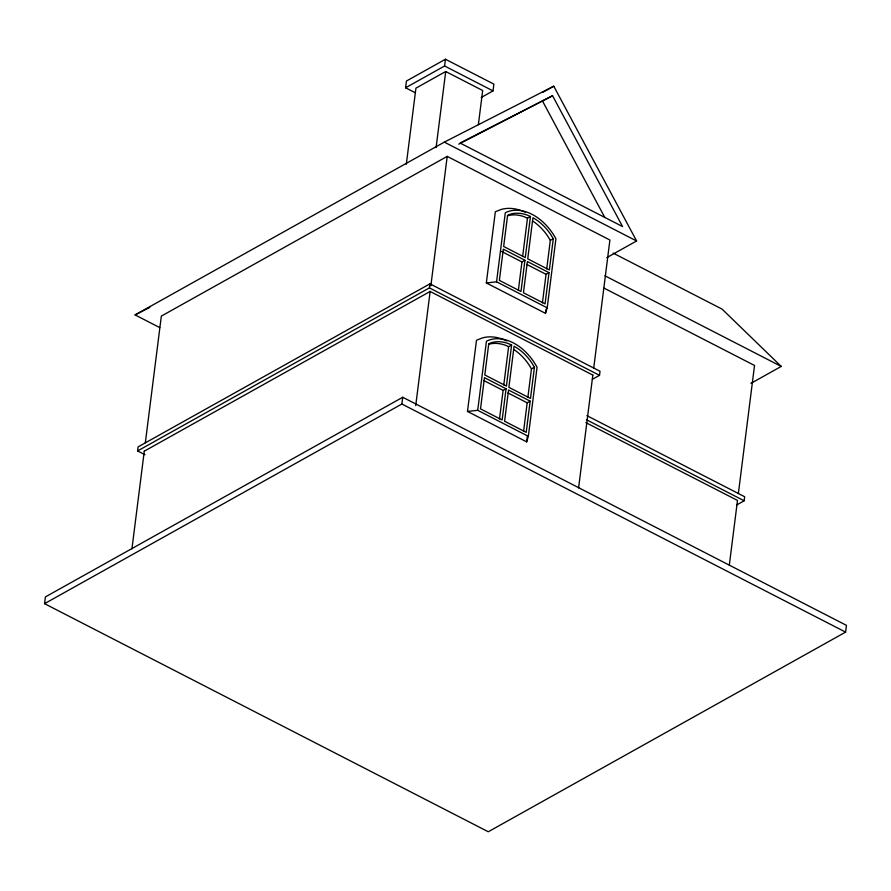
<?xml version="1.0" encoding="UTF-8"?>
<svg xmlns="http://www.w3.org/2000/svg" width="891" height="891" viewBox="0 0 891 891"><rect width="100%" height="100%" fill="white"/><g stroke="black" fill="none" stroke-linecap="round" stroke-linejoin="round"><path stroke-width="1.34" d="M44.55 603.664L45.408 596.914L402.732 397.263L846.45 625.359L845.592 632.12L488.268 831.76L44.55 603.664L401.874 404.024L402.732 397.263M144.999 454.744L137.604 450.935L138.116 446.892L429.93 283.839L600.022 371.28L599.509 375.334L592.37 379.321M131.946 548.811L144.297 451.046M145.333 442.782L161.338 316.105L447.204 156.382L609.901 240.024L593.718 368.083M415.284 92.764L405.594 87.786L406.441 81.025L445.444 59.24L493.881 84.133L493.024 90.893L481.207 97.487M406.318 164.222L415.93 88.153L445.712 71.514L482.688 90.526L478.367 124.695M405.594 87.786L444.598 65.99L445.444 59.24M436.1 147.583L445.712 71.514M137.604 450.935L429.417 287.893L429.93 283.839M415.718 405.617L430.153 291.324M430.854 285.822L447.204 156.382M528.341 436.323L477.71 410.305L486.441 341.242A46.399 32.477 60.8 0 1 537.061 367.27L528.341 436.323L526.648 441.847L467.485 411.43L476.485 340.251L482.309 337.956A51.923 36.342 60.8 0 1 506.779 340.941M547.197 307.829L496.565 281.812L505.297 212.76A46.399 32.477 60.8 0 1 555.917 238.777L547.197 307.829L545.504 313.354L486.341 282.948L495.34 211.757L501.165 209.463A51.923 36.342 60.8 0 1 525.634 212.448M499.506 418.926L503.103 390.425L506.077 388.766L484.459 377.661L480.516 408.869L502.134 419.973L506.077 388.766M503.783 384.99L508.627 346.655L511.612 344.995L506.422 386.07L484.804 374.955L488.747 343.748L491.62 342.612A43.213 30.238 60.8 0 1 508.471 343.614L511.612 344.995M518.35 290.433L521.959 261.943L524.933 260.272L503.315 249.168L499.372 280.375L520.99 291.491L524.933 260.272M522.638 256.497L527.483 218.161L530.457 216.502L525.278 257.577L503.66 246.462L507.603 215.254L510.476 214.13A43.213 30.238 60.8 0 1 527.316 215.121L530.457 216.502M523.585 431.311L527.182 402.81L530.156 401.139L508.538 390.035L504.596 421.243L526.213 432.358L530.156 401.139M527.862 397.397L531.459 368.896L529.209 365.132A43.213 30.238 60.8 0 0 514.185 349.74M542.43 302.817L546.038 274.317L549.012 272.657L527.394 261.542L523.451 292.749L545.069 303.864L549.012 272.657M546.718 268.904L550.315 240.403L548.065 236.65A43.213 30.238 60.8 0 0 533.041 221.258M534.444 367.237L530.501 398.444L508.884 387.329L514.074 346.254L517.159 348.08A43.213 30.238 60.8 0 1 532.194 363.472L534.444 367.237L531.459 368.896M526.648 441.847L527.327 436.501M553.3 238.743L549.357 269.951L527.739 258.847L532.929 217.772L536.014 219.587A43.213 30.238 60.8 0 1 551.039 234.979L553.3 238.743L550.315 240.403M545.504 313.354L546.016 309.344M578.593 487.878L592.849 374.966M729.317 565.139L737.492 500.419L585.866 422.624M738.361 493.536L754.532 365.477L604.165 288.183M736.857 504.863L744.152 500.787L744.664 496.744L586.891 415.64M159.723 327.587L135.076 314.913L444.319 142.126L553.768 86.193L636.597 240.971L606.827 257.61M542.853 92.285L553.768 86.193M458.765 144.153L552.565 95.738L622.575 226.57L460.057 143.017L552.565 95.738M144.275 451.18L430.141 291.457L592.838 375.1M750.957 383.342L781.24 366.424L722.055 309.099L613.119 253.1M135.076 314.913L149.833 307.373M486.341 282.948L496.565 281.812M467.485 411.43L477.71 410.305M527.483 218.161L524.342 216.78A43.213 30.238 60.8 0 0 507.491 215.789M508.627 346.655L505.487 345.274A43.213 30.238 60.8 0 0 488.636 344.282M444.598 65.99L493.024 90.893M444.319 142.126L636.597 240.971M604.978 275.82L781.24 366.424M501.544 251.451L521.959 261.943M526.826 264.438L546.038 274.317M429.417 287.893L599.509 375.334M586.378 419.694L744.152 500.787M483.891 380.557L503.103 390.425M507.97 392.931L527.182 402.81M401.874 404.024L845.592 632.12M542.641 101.284L604.8 217.437"/></g></svg>
